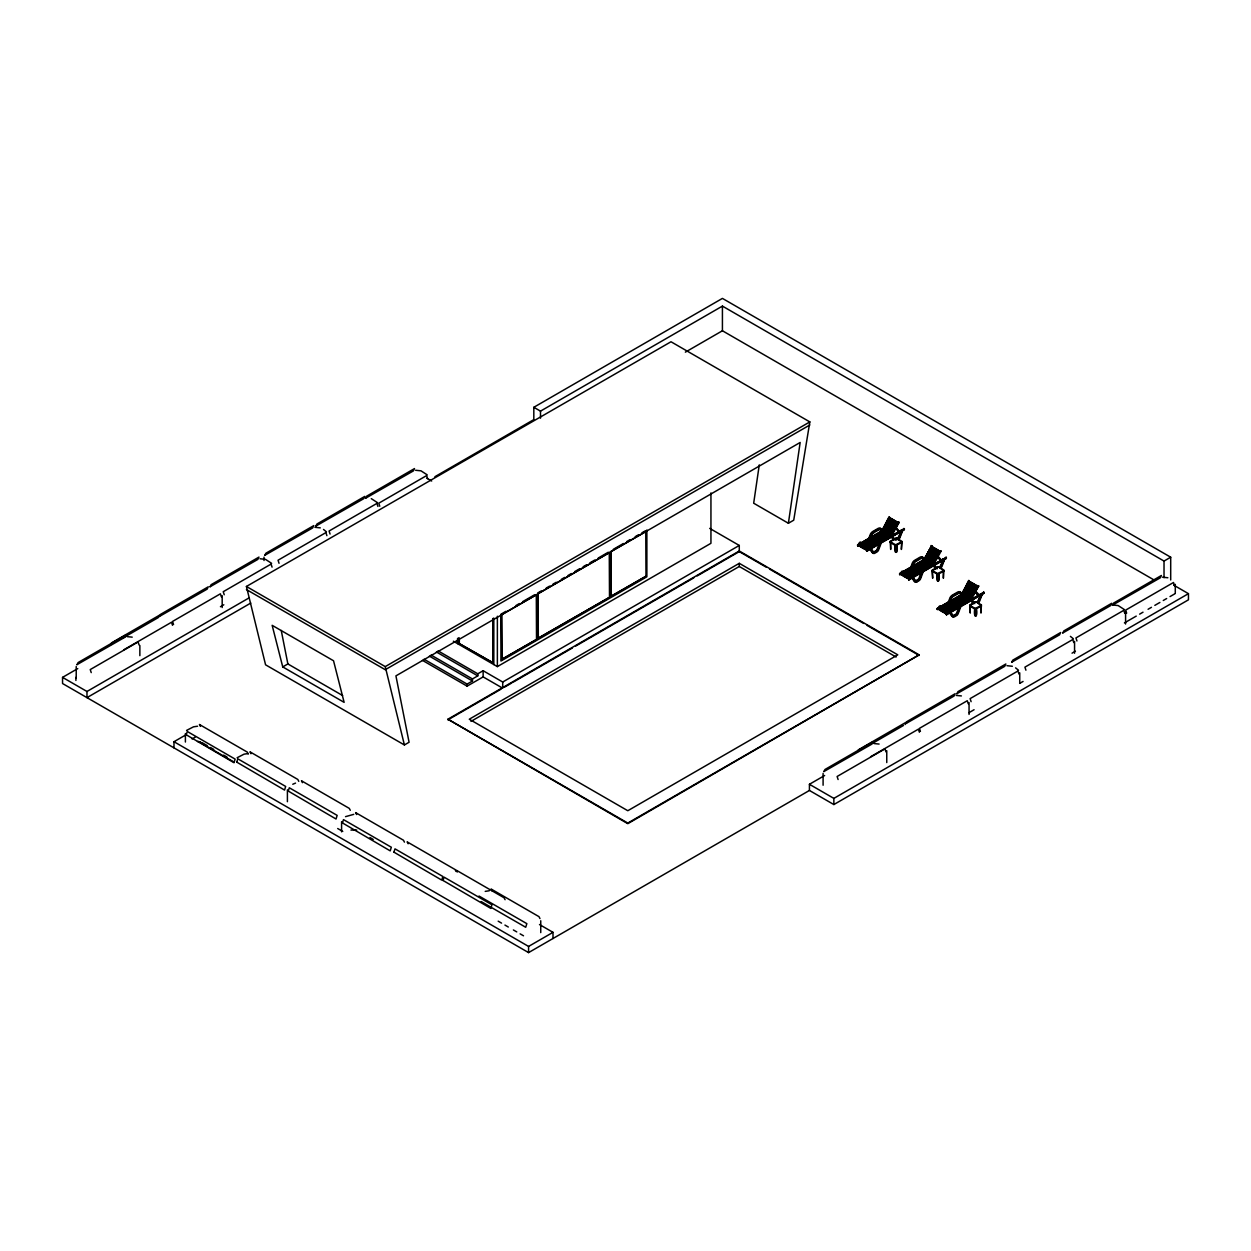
<?xml version="1.0" encoding="UTF-8"?>
<svg xmlns="http://www.w3.org/2000/svg" width="1251" height="1251" viewBox="0 0 1251 1251"><rect width="100%" height="100%" fill="white"/><g stroke="black" fill="none" stroke-linecap="round" stroke-linejoin="round"><path stroke-width="1.5" d="M759.279 464.872L753.681 503.215L788.396 523.262L793.728 520.181L809.835 421.915L671.005 341.758L246.416 586.469L265.572 664.813L404.401 744.955L409.077 742.25L395.926 675.868L800.155 442.479L788.396 523.262M857.31 752.117L858.436 749.787L906.271 722.155L905.145 724.501M868.069 540.119L870.54 533.849A4.754 2.752 -60 0 1 872.885 531.425L877.967 528.485A4.848 2.799 -60 0 1 880.813 528.641M870.086 536.632L870.743 534.865A3.472 2.002 -60 0 1 872.901 532.269L877.936 529.329A3.706 2.142 -60 0 1 880.11 529.439M870.086 537.664L871.431 534.365A4.754 2.752 -60 0 1 873.777 531.941L878.859 529.001A4.848 2.799 -60 0 1 881.705 529.142L885.004 534.146A1.908 1.11 -60 0 0 885.849 534.193L885.927 534.161M870.977 537.148L871.634 535.381A3.472 2.002 -60 0 1 873.792 532.785M881.877 541.292L878.593 550.002A3.049 1.767 -60 0 1 876.982 551.957L874.746 553.255A3.049 1.767 -60 0 1 873.135 553.161L869.633 548.704L870.352 547.922L873.87 552.379A1.908 1.11 -60 0 0 874.73 552.426L876.998 551.112A1.908 1.11 -60 0 0 877.858 550.08L881.173 541.292A4.848 2.799 -60 0 1 884.004 537.883L889.07 534.912A4.754 2.752 -60 0 1 891.431 534.63L895.184 540.01M889.43 527.797L888.085 531.331A1.908 1.11 -60 0 1 887.24 532.363L887.24 532.363M890.837 526.937L888.976 531.847A1.908 1.11 -60 0 1 888.132 532.879L884.989 534.505M891.431 525.326L892.323 524.826L890.728 524.341L891.619 524.857M889.711 531.769L891.666 526.562C886.85 519.963 884.895 522.449 891.087 527.312L891.197 526.358M898.327 539.619A3.049 1.767 -60 0 0 899.954 537.68L902.565 530.721L901.674 530.221L898.359 537.148A1.908 1.11 -60 0 1 897.467 538.274L897.467 538.274M899.047 537.164L901.674 530.221M902.565 530.721L899.203 537.758A1.908 1.11 -60 0 1 898.359 538.774L896.169 540.072M909.461 572.348L911.416 567.125M912.073 565.389L912.745 563.622M912.073 566.422L913.418 563.122A4.754 2.752 -60 0 1 915.779 560.698L920.845 557.758M912.964 565.905L913.637 564.138A3.472 2.002 -60 0 1 915.795 561.543L920.814 558.603A3.706 2.142 -60 0 1 922.988 558.712L926.256 563.669A3.049 1.767 -60 0 0 927.867 563.763L930.103 562.497A3.049 1.767 -60 0 0 931.714 560.526L933.668 555.319M932.824 555.694L931.025 560.511A1.908 1.11 -60 0 1 930.118 561.636L927.929 562.919A1.908 1.11 -60 0 1 926.991 562.903L923.676 557.946M940.33 568.376A3.049 1.767 -60 0 0 941.956 566.437L944.552 559.494L943.661 558.978L940.314 565.999A1.908 1.11 -60 0 1 939.47 567.031L939.47 567.031M943.661 558.978L941.049 565.921A3.049 1.767 -60 0 1 940.064 567.36M944.552 559.494L941.252 566.422A1.908 1.11 -60 0 1 940.361 567.547M947.664 603.748L950.135 597.478A4.754 2.752 -60 0 1 952.48 595.054L957.562 592.114A4.848 2.799 -60 0 1 960.408 592.255L961.065 593.318M949.681 600.261L950.353 598.494A3.472 2.002 -60 0 1 952.511 595.883M949.681 601.293L951.026 597.994A4.754 2.752 -60 0 1 953.371 595.57L958.454 592.614A4.848 2.799 -60 0 1 961.3 592.771L964.599 597.759A1.908 1.11 -60 0 0 965.444 597.822L965.522 597.79M969.228 593.772L970.432 590.566M977.938 603.248A3.049 1.767 -60 0 0 979.549 601.309L982.16 594.35L981.269 593.834L977.922 600.871A1.908 1.11 -60 0 1 977.078 601.887L976.984 601.95M981.269 593.834L978.657 600.793A3.049 1.767 -60 0 1 977.516 602.372M982.16 594.35L978.814 601.371M867.662 544.076L867.615 544.169A1.908 1.11 -60 0 1 866.771 545.201L866.693 545.264M930.087 560.088L930.134 559.995A1.908 1.11 -60 0 1 929.227 561.12L929.149 561.183M889.07 516.772L881.517 531.581L889.524 517.038M898.656 522.12L889.961 536.46L899.094 522.371L891.572 536.038M924.223 559.416L931.76 545.733L923.504 560.339A39.657 4.472 25.4 0 1 931.995 565.233L940.408 550.925M933.574 564.811L941.096 551.128L939.97 550.675L932.245 565.296A39.657 4.472 25.4 0 0 931.307 564.733M961.831 594.272L969.353 580.605L961.112 595.195A39.657 4.472 25.4 0 1 969.603 600.089L978.704 586L971.167 599.667M968.681 580.401L961.393 595.288A39.657 4.472 25.4 0 1 969.853 600.167L977.578 585.546L978.704 586M969.603 600.089L970.713 598.604A39.657 4.472 25.4 0 0 962.254 593.725L962.003 593.646A39.657 4.472 25.4 0 1 970.463 598.541M970.745 598.009L970.995 598.087A39.657 4.472 25.4 0 0 962.551 593.209L962.285 593.13A39.657 4.472 25.4 0 1 970.745 598.009L971.855 596.539A39.657 4.472 25.4 0 0 963.395 591.645L963.145 591.582A39.657 4.472 25.4 0 1 971.605 596.461M971.886 595.945L972.136 596.008A39.657 4.472 25.4 0 0 963.692 591.129L963.426 591.051A39.657 4.472 25.4 0 1 971.886 595.945L972.997 594.46A39.657 4.472 25.4 0 0 964.552 589.581L964.286 589.502A39.657 4.472 25.4 0 1 972.746 594.381M973.028 593.865L973.294 593.944A39.657 4.472 25.4 0 0 964.834 589.049L964.584 588.986A39.657 4.472 25.4 0 1 973.028 593.865L974.138 592.38A39.657 4.472 25.4 0 0 965.694 587.501L965.428 587.423A39.657 4.472 25.4 0 1 973.888 592.302M975.029 590.222A39.657 4.472 25.4 0 0 966.585 585.343L966.835 585.421A39.657 4.472 25.4 0 1 975.295 590.3L974.435 591.864A39.657 4.472 25.4 0 0 965.975 586.985L965.725 586.907M975.327 589.706L975.577 589.784A39.657 4.472 25.4 0 0 967.117 584.905L966.867 584.827A39.657 4.472 25.4 0 1 975.327 589.706L976.437 588.22A39.657 4.472 25.4 0 0 967.977 583.341L967.727 583.263A39.657 4.472 25.4 0 1 976.171 588.142M976.468 587.626L976.718 587.704A39.657 4.472 25.4 0 0 968.258 582.825L968.008 582.747A39.657 4.472 25.4 0 1 976.468 587.626L977.578 586.14A39.657 4.472 25.4 0 0 969.118 581.262L968.868 581.183A39.657 4.472 25.4 0 1 977.328 586.078M110.479 644.922L111.558 642.873L159.393 615.242L158.314 617.306M895.669 526.952L894.653 527.39L895.669 526.952L899.485 531.691L895.982 528.813M898.64 531.675L899.641 531.237L899.078 531.925L895.106 527.641M929.102 551.785C928.492 549.189 930.588 555.491 933.074 556.07L933.637 555.381L930.994 552.52M937.108 556.398C934.122 551.144 946.194 567.485 937.984 557.571M967.273 585.953L966.257 586.391L967.273 585.953L971.245 590.237L970.229 590.675M974.826 590.316L974.263 591.004L978.673 595.554L979.236 594.866L974.826 590.316L974.701 591.27M975.577 592.442L978.235 595.304L979.236 594.866M862.565 547.031A3.049 1.767 -60 0 1 862.002 546.75L859.406 542.809L860.109 542.027L863.643 546.468M861.001 542.527L859.406 542.809M903.003 571.3L901.392 571.566L903.175 571.566M930.165 563.998L925.13 566.891A3.706 2.142 -60 0 0 922.957 569.533L919.688 578.259A3.049 1.767 -60 0 1 918.078 580.198L915.857 581.496A3.049 1.767 -60 0 1 914.231 581.418L911.635 577.462L912.339 576.695L915.873 581.136M916.748 581.996A3.049 1.767 -60 0 1 915.122 581.934L912.526 577.978L913.23 577.196M940.596 606.156L939.001 606.422L940.783 606.422M973.215 603.936L969.932 599.01A3.472 2.002 -60 0 0 967.758 598.901L962.738 601.762A3.706 2.142 -60 0 0 960.565 604.389L957.296 613.115A3.049 1.767 -60 0 1 955.686 615.07L953.465 616.368A3.049 1.767 -60 0 1 951.839 616.274L949.228 612.333L949.947 611.551L953.481 616.008A1.908 1.11 -60 0 0 954.325 616.055L956.608 614.741A1.908 1.11 -60 0 0 957.453 613.709L960.768 604.905A4.848 2.799 -60 0 1 963.598 601.512L968.665 598.541A4.754 2.752 -60 0 1 971.026 598.259L974.795 603.639M968.649 599.37L963.63 602.278A3.706 2.142 -60 0 0 961.456 604.905L958.188 613.631A3.049 1.767 -60 0 1 956.577 615.586L954.357 616.884A3.049 1.767 -60 0 1 952.73 616.79L950.119 612.849L950.838 612.067M907.804 573.505L907.882 573.458A1.908 1.11 -60 0 0 908.726 572.426L912.526 562.622A4.754 2.752 -60 0 1 914.888 560.182L919.954 557.242A4.848 2.799 -60 0 1 922.816 557.399L925.193 561.042M967.648 596.555L967.727 596.508A1.908 1.11 -60 0 0 968.118 596.148M977.875 602.466L977.969 602.419A1.908 1.11 -60 0 0 978.814 601.387M186.571 730.412L193.514 726.831L197.564 726.221M237.111 757.746L244.054 754.165L248.089 753.555M123.63 637.588L158.267 617.587M1173.798 585.202L1188.45 593.662L1188.45 599.823L833.854 804.549L809.428 790.46L528.579 952.605L62.55 683.531L62.55 677.37L77.75 668.597M434.895 476.725L533.817 419.617L533.817 407.294L722.421 298.395L1170.701 557.211L1170.701 579.979M123.677 649.863L171.528 622.247L172.513 625.297M533.817 407.294L540.495 411.141L722.421 306.104L1164.024 561.073L1170.701 557.211M220.426 606.719L223.804 604.765M62.55 677.37L86.976 691.475L249.074 597.884M250.763 603.076L86.976 697.636L86.976 691.475M685.36 352.156L722.421 330.764L1153.875 579.87M282.742 666.908L344.119 702.343L333.532 660.763L272.155 625.328L282.742 666.908L287.871 663.937L342.618 695.54M173.983 747.879L173.983 741.718L185.383 735.135M192.075 738.966L195.25 737.136M246.416 586.469L385.245 666.611L809.835 421.915M809.835 424.996L385.245 669.707L246.416 589.549M505.967 611.301L500.932 614.21L500.932 661.028L646.876 576.774L646.876 529.955M516.022 605.5L519.384 603.561M522.73 601.622L534.474 594.851M537.836 592.911L541.183 590.972M546.218 588.064L549.58 586.125M552.926 584.186L556.288 582.247M561.324 579.354L564.67 577.415M568.032 575.476L571.379 573.537M574.741 571.598L579.776 568.689M583.122 566.75L586.484 564.827M589.831 562.887L594.866 559.979M598.228 558.04L608.283 552.223M613.318 549.33L623.389 543.513M626.735 541.574L630.097 539.634M635.133 536.726L638.479 534.803M641.841 532.863L645.188 530.924M536.304 594.553L536.523 639.449L501.823 659.496L501.588 614.601L536.523 594.694M609.268 552.426L609.503 597.321L538.086 638.291L538.086 593.537L609.503 552.567M645.766 531.362L645.985 576.258L611.27 596.305L611.051 551.41L645.985 531.487M457.553 642.342L457.553 638.479M459.101 637.697L459.101 643.499L493.144 662.889L493.144 618.463M459.101 643.499L493.144 662.889M501.588 659.371L536.523 639.449M538.086 638.291L609.503 597.321M611.051 596.164L645.985 576.258M438.053 650.864L477.788 673.804L483.136 670.724L502.714 682.03L739.278 545.452L739.278 551.613L697.135 575.945M431.063 655.055L472.456 678.949L477.788 675.868L477.788 673.804M424.073 659.23L467.108 684.094L472.456 680.997L472.456 678.949M453.362 641.216L497.366 666.611L710.943 543.309L710.943 492.925M422.416 660.34L467.108 686.142L483.136 676.9L502.714 688.191L502.714 682.03M447.921 719.216L739.278 551.003L919.157 654.852L627.799 823.674L447.921 719.216L627.799 823.064L919.157 654.852M447.889 719.857L501.041 689.16M504.231 687.315L511.862 682.905M513.379 682.03L572.395 647.971M575.757 646.016L693.773 577.884M739.278 563.325L469.281 719.216L627.799 810.726L897.796 654.852L739.278 563.325L739.278 566.484L470.97 721.389M873.792 532.738L878.827 529.845A3.706 2.142 -60 0 1 881.001 529.955L884.269 534.912M895.45 524.466L857.623 545.78L857.623 544.857L888.491 527.031M857.623 544.857L893.824 524.466M857.623 545.78L890.118 527.015M888.101 533.739L885.88 535.021A3.049 1.767 -60 0 1 885.098 535.225M866.521 550.002L904.348 528.673L904.348 529.595L866.959 551.175L866.521 550.002L904.348 528.673M866.521 550.925L904.348 529.595M901.815 541.996L901.377 549.455L901.815 541.23L896.482 538.149L890.243 541.23L890.696 549.455L890.696 541.746M890.243 541.996L895.591 538.149M890.243 541.746L895.591 544.826L901.815 541.746M895.137 545.858L901.815 542.512M895.137 545.342C893.511 554.725 898.562 554.725 896.92 545.342M903.316 572.927L899.625 574.537L899.625 573.615L936.999 552.035L937.437 553.223L936.999 552.035M899.625 573.615L930.932 556.054M934.184 554.177L937.437 552.301M899.625 574.537L928.867 557.649M913.058 567.297L924.442 560.729M927.695 558.853L932.558 556.038M908.523 578.76L946.335 557.43L946.335 558.353L908.961 579.932L908.523 578.76L946.335 557.43M908.523 579.682L946.335 558.353M943.363 570.503L943.363 578.212L943.817 569.987L938.469 566.906L932.245 569.987L932.683 578.212L932.245 570.753M933.574 569.987L937.578 566.906M916.748 582.012L918.969 580.73A3.049 1.767 -60 0 0 920.595 578.775L923.863 570.049A3.706 2.142 -60 0 1 926.021 567.438L931.057 564.514A3.472 2.002 -60 0 1 933.23 564.623L935.623 568.267M932.245 570.503L937.578 573.583L943.817 570.503M937.14 574.616L943.817 571.269M937.14 574.1C935.498 583.482 940.549 583.482 938.922 574.1M952.511 595.851L957.531 592.958M975.045 588.079L974.592 586.907L975.045 588.079L937.218 609.409L937.218 608.486L968.102 590.66M937.218 608.486L968.54 590.91M971.792 589.033L975.045 587.157M937.218 609.409L948.68 602.419A42.253 24.395 60 0 0 957.124 607.314L957.124 607.658A42.253 24.395 60 0 1 948.68 602.779M951.839 600.965L969.728 590.644M945.396 608.377L943.191 609.644A1.908 1.11 -60 0 1 942.644 609.722M965.475 598.65L967.695 597.352A3.049 1.767 -60 0 0 968.884 596.148M962.707 600.949L967.789 598.025M946.116 613.615L983.943 592.302L983.943 593.224L946.569 614.804L946.116 613.615L983.943 592.302M946.116 614.538L983.943 593.224M980.972 605.375L980.972 613.068L981.409 604.859L976.077 601.778L969.838 604.859L970.291 613.068L969.838 605.625M971.183 604.859L975.186 601.778M969.838 605.375L975.186 608.455L981.409 605.375M974.732 609.487L981.409 606.141M974.732 608.971C973.106 618.354 978.157 618.354 976.515 608.971M872.166 743.547L903.503 725.455M173.983 741.718L528.579 946.428L553.005 932.339L553.005 938.5M809.428 790.46L809.428 784.283L824.628 775.511M870.555 756.792L918.406 729.161L919.391 732.226M968.993 712.663L974.076 709.724M1019.674 683.39L1023.068 681.451M1072.044 653.163L1075.422 651.208M1124.414 622.92L1136.252 616.102M1139.63 614.147L1143.007 612.192M1148.074 609.268L1151.452 607.314M1154.829 605.375L1159.896 602.45M1163.274 600.496L1166.651 598.541M1170.029 596.586L1175.096 593.662M809.428 784.283L833.854 798.388L1188.45 593.662M937.265 568.314L937.187 568.345A1.908 1.11 -60 0 1 936.342 568.298L932.527 562.887A4.754 2.752 -60 0 0 930.181 563.169L925.099 566.093A4.848 2.799 -60 0 0 922.253 569.533L918.953 578.337A1.908 1.11 -60 0 1 918.109 579.354L915.826 580.683A1.908 1.11 -60 0 1 914.981 580.636L912.339 576.695M292.75 784.252L295.533 783.11M345.526 816.653L353.752 814.354M485.216 891.369L489.266 890.759M350.952 830.07L356.738 830.023M197.47 741.515L200.551 741.89M415.613 470.267L420.993 470.829L427.185 474.848M1162.492 577.196L1167.871 577.759M1112.796 604.999L1118.175 605.562L1124.368 609.581M314.892 527.296L320.272 527.859M260.067 558.775L265.447 559.338L271.639 563.357M1006.961 665.688L1012.34 666.267M956.264 695.415L961.393 695.931M127.086 636.634L132.215 637.15M873.964 743.547L879.093 744.064M924.395 558.79L924.661 558.869A39.657 4.472 25.4 0 1 933.105 563.748L932.855 563.669M371.297 498.649L377.474 502.652M897.968 521.917L899.094 522.371M931.072 545.53L932.198 545.999L923.801 560.417A39.657 4.472 25.4 0 1 930.337 564.138M939.97 550.675L941.096 551.128M900.955 530.252L901.846 530.768M942.957 559.009L943.848 559.525M941.19 559.729L937.218 555.444M900.485 541.23L896.482 538.149M943.817 570.753L938.469 566.906M980.565 593.881L981.441 594.397M890.243 542.512L895.591 545.592M932.245 571.269L937.578 574.35M980.08 604.859L976.077 601.778M969.838 606.141L975.186 609.221M911.635 577.462L912.526 577.978M949.228 612.333L950.119 612.849M709.708 528.375L739.278 545.452M739.278 551.613L766.175 567.141M769.537 569.08L863.675 623.436M867.037 625.375L919.157 655.461M739.278 566.484L896.107 657.025M611.051 551.41L611.27 596.305M426.826 478.242L431.673 481.025M538.086 593.537L538.305 638.432M501.588 614.601L501.823 659.496M436.396 651.974L477.788 675.868M429.406 656.149L472.456 680.997M539.494 924.536L553.005 932.339M478.992 896.029L526.843 923.645L525.717 927.272L481.182 901.564M369.936 837.529L373.236 839.437M202.209 742.734L207.15 745.58M210.449 747.488L213.749 749.396M223.648 755.119L226.947 757.011M198.409 741.483L233.89 761.968M337.692 828.522L342.758 831.446M498.179 921.174L501.557 923.129M504.935 925.068L508.313 927.022M513.379 929.946L516.757 931.901M520.135 933.856L523.512 935.795M890.54 534.13L893.495 538.29M1070.403 636.368L1073.342 638.776M1015.593 667.862L1018.517 670.27M323.524 529.454L326.448 531.863M943.191 610.05L943.238 610.097A1.908 1.11 -60 0 0 943.895 610.207M966.71 586.656L970.682 590.941M971.308 599.229L970.135 597.759A4.754 2.752 -60 0 0 967.789 598.041M971.48 599.495L973.903 603.123M973.231 603.138L970.807 599.51A3.472 2.002 -60 0 0 968.649 599.417M963.864 598.541L960.58 593.615A3.706 2.142 -60 0 0 958.422 593.49L953.403 596.367A3.472 2.002 -60 0 0 951.213 598.994L947.945 607.72A3.049 1.767 -60 0 1 947.648 608.299M960.361 594.1L959.689 593.099A3.706 2.142 -60 0 0 957.531 592.99M937.187 568.767L933.418 563.403A4.754 2.752 -60 0 0 931.072 563.685L925.99 566.609A4.848 2.799 -60 0 0 923.144 570.049L919.892 578.744A1.908 1.11 -60 0 1 919 579.87L916.795 581.152A1.908 1.11 -60 0 1 915.873 581.152M935.607 569.064L932.323 564.138A3.472 2.002 -60 0 0 930.165 564.029M924.505 561.855L922.081 558.227A3.706 2.142 -60 0 0 919.923 558.118L914.903 560.995A3.472 2.002 -60 0 0 912.73 563.622M949.947 611.551L952.59 615.492A1.908 1.11 -60 0 0 953.434 615.539L955.717 614.225A1.908 1.11 -60 0 0 956.562 613.193L959.877 604.405A4.848 2.799 -60 0 1 962.707 600.996M891.212 535.897L893.621 539.509M893.605 540.307L890.321 535.381A3.472 2.002 -60 0 0 888.163 535.272L883.143 538.133A3.706 2.142 -60 0 0 880.97 540.776L877.702 549.502A3.049 1.767 -60 0 1 876.091 551.441L873.855 552.739A3.049 1.767 -60 0 1 872.244 552.661L869.633 548.704M880.782 528.673L881.47 529.689M880.094 529.47L880.767 530.471M870.352 547.922L872.979 551.863A1.908 1.11 -60 0 0 873.839 551.91L876.122 550.612A1.908 1.11 -60 0 0 876.967 549.58L880.282 540.776A4.848 2.799 -60 0 1 883.112 537.367L888.179 534.396A4.754 2.752 -60 0 1 890.54 534.114M861.157 544.623L862.909 547.25A3.049 1.767 -60 0 0 863.894 547.547M539.963 918.562L538.962 916.639L491.127 889.023L492.112 890.931M505.076 899.704L504.09 897.78L456.24 870.164L457.225 872.072M455.974 871.4L454.989 869.476L407.138 841.86L408.123 843.768M404.448 842.142L403.463 840.234L355.628 812.618L356.613 814.526M350.28 810.304L349.279 808.381L301.444 780.765L302.429 782.673M298.786 781.359L297.801 779.436L249.965 751.82L250.951 753.727M248.261 754.009L247.276 752.101L199.425 724.485L200.426 726.393M1174.501 585.546L1173.501 582.497L1125.665 610.113L1126.651 613.178M1124.79 613.365L1123.805 610.316L1075.954 637.932L1076.939 640.981M1073.765 642.576L1072.779 639.527L1024.929 667.143L1025.914 670.192M1018.955 674.054L1017.954 671.005L970.119 698.621L971.104 701.686M968.258 703.781L967.273 700.732L919.438 728.348L920.423 731.397M885.958 751.914L884.973 748.864L837.122 776.48L838.107 779.545M427.607 478.633L426.622 475.583L378.787 503.199L379.772 506.248M377.911 506.452L376.926 503.402L329.076 531.018L330.061 534.068M326.886 535.663L325.901 532.598L278.05 560.229L279.036 563.278M272.061 567.141L271.076 564.092L223.241 591.707L224.226 594.757M221.38 596.868L220.395 593.818L172.544 621.434L173.545 624.484M139.08 645L138.095 641.951L90.244 669.566L91.229 672.616M404.401 744.955L385.245 666.611M281.24 630.441L287.871 663.937M1175.283 584.358L1175.283 592.818M1164.024 561.073L1164.024 577.712M1125.587 612.161L1125.587 624.03M1074.562 641.372L1074.562 653.241M1019.737 672.866L1019.737 683.03M983.489 592.036L983.489 592.958M976.077 608.455L976.077 615.899M975.186 608.455L975.186 615.899M969.056 702.577L969.056 714.446M965.584 602.779L965.584 602.419A42.253 24.395 60 0 1 963.473 601.465M954.904 608.596L954.904 608.94A42.253 24.395 60 0 1 946.46 604.061L946.46 603.717A42.253 24.395 60 0 0 954.904 608.596M946.569 613.881L946.569 614.804M945.897 557.18L945.897 558.102M938.469 573.583L938.469 581.043M938 608.596L938 608.94A42.253 24.395 60 0 0 946.46 613.819L946.46 613.475A42.253 24.395 60 0 1 938 608.596M937.671 608.737L937.671 609.659M937.578 573.583L937.578 581.043M926.209 568.939L926.209 568.595A42.253 24.395 60 0 1 917.749 563.701L917.749 564.06A42.253 24.395 60 0 0 924.098 567.985M917.749 573.818L917.749 573.474A42.253 24.395 60 0 1 909.289 568.595L909.289 568.939A42.253 24.395 60 0 0 916.702 573.365M917.311 574.068L917.311 573.724A42.253 24.395 60 0 1 908.852 568.845L908.852 569.189A42.253 24.395 60 0 0 916.248 573.615M915.529 575.1L915.529 574.756A42.253 24.395 60 0 1 907.069 569.877L907.069 570.221A42.253 24.395 60 0 0 914.481 574.647M908.961 579.932L908.852 578.603A42.253 24.395 60 0 1 900.392 573.724L900.392 574.068A42.253 24.395 60 0 0 908.852 578.947M903.894 528.422L903.894 529.345M900.063 573.865L900.063 574.803M896.482 544.826L896.482 552.27M895.591 544.826L895.591 552.27M886.756 750.725L886.756 762.578M884.207 540.182L884.207 539.822A42.253 24.395 60 0 1 875.747 534.943L875.747 535.303A42.253 24.395 60 0 0 882.096 539.212M882.878 540.948L882.878 540.604A42.253 24.395 60 0 1 874.418 535.725L874.418 536.069A42.253 24.395 60 0 0 881.814 540.495M882.424 541.198L882.424 540.854A42.253 24.395 60 0 1 873.98 535.975L873.98 536.319A42.253 24.395 60 0 0 881.376 540.745M866.959 551.175L866.849 549.846A42.253 24.395 60 0 1 858.405 544.967L858.405 545.311A42.253 24.395 60 0 0 866.849 550.19M858.061 545.108L858.061 546.046M833.854 798.388L833.854 804.549M823.095 773.384L823.095 785.237M722.421 306.104L722.421 330.764M540.745 920.752L540.745 932.62M540.495 411.141L540.495 418.194M528.579 946.428L528.579 952.605M497.366 616.243L497.366 666.611M493.817 618.088L493.817 664.562M492.925 618.588L492.925 663.03M483.136 670.724L483.136 676.9M467.108 684.094L467.108 686.142M459.32 639.511L459.32 643.374M458.21 638.198L458.21 644.015M341.586 821.688L341.586 831.852M287.402 789.834L287.402 801.703M264.024 557.117L264.024 560.511M222.178 595.664L222.178 607.533M185.398 733.555L185.398 742.031M139.862 645.5L139.862 655.665M76.217 666.455L76.217 678.323M75.904 677.37L75.904 680.45M925.599 568.22A42.253 24.395 60 0 0 926.647 568.673L926.647 568.329A42.253 24.395 60 0 1 925.599 567.876M923.488 567.172A42.253 24.395 60 0 1 918.187 563.794L918.187 563.45A42.253 24.395 60 0 0 924.536 567.375M923.082 570.737A42.253 24.395 60 0 1 914.637 565.859L914.637 565.499A42.253 24.395 60 0 0 923.082 570.393M922.644 570.988A42.253 24.395 60 0 1 914.184 566.109L914.184 565.765A42.253 24.395 60 0 0 922.644 570.644M918.031 572.583A42.253 24.395 60 0 0 919.078 573.052L919.078 572.692A42.253 24.395 60 0 1 910.634 567.813L910.634 568.157A42.253 24.395 60 0 0 916.983 572.082M930.134 561.12A3.049 1.767 -60 0 1 929.212 561.965M920.845 557.79A4.848 2.799 -60 0 1 923.691 557.915M906.35 576.164A3.049 1.767 -60 0 1 904.989 576.101M885.38 538.43A42.253 24.395 60 0 0 886.427 538.884L886.427 538.54A42.253 24.395 60 0 1 885.38 538.086M884.332 537.93A42.253 24.395 60 0 1 877.983 534.005L877.983 533.661A42.253 24.395 60 0 0 884.332 537.586M886.709 537.664A42.253 24.395 60 0 0 887.772 538.118L887.772 537.774A42.253 24.395 60 0 1 879.312 532.895L879.312 533.239A42.253 24.395 60 0 0 885.661 537.164M883.597 539.462A42.253 24.395 60 0 0 884.645 539.916L884.645 539.572A42.253 24.395 60 0 1 883.597 539.118M882.549 538.962A42.253 24.395 60 0 1 876.2 535.037L876.2 534.693A42.253 24.395 60 0 0 882.549 538.618M884.942 538.696A42.253 24.395 60 0 0 885.989 539.15L885.989 538.806A42.253 24.395 60 0 1 877.53 533.927L877.53 534.271A42.253 24.395 60 0 0 883.878 538.196M889.727 531.769A3.049 1.767 -60 0 1 888.101 533.724M888.132 532.363A3.049 1.767 -60 0 1 887.538 532.973M868.366 544.107A3.049 1.767 -60 0 1 866.74 546.046M881.861 541.276A3.706 2.142 -60 0 1 884.035 538.681L889.054 535.756A3.472 2.002 -60 0 1 891.244 535.866M899.062 537.164A3.049 1.767 -60 0 1 898.077 538.602M966.757 601.027A42.253 24.395 60 0 0 967.805 601.496L967.805 601.137A42.253 24.395 60 0 1 966.757 600.683M964.646 599.98A42.253 24.395 60 0 1 959.361 596.602L959.361 596.258A42.253 24.395 60 0 0 964.646 599.636M968.102 600.261A42.253 24.395 60 0 0 969.15 600.715L969.15 600.371A42.253 24.395 60 0 1 960.69 595.492L960.69 595.836A42.253 24.395 60 0 0 967.039 599.761M964.974 602.059A42.253 24.395 60 0 0 966.038 602.513L966.038 602.169A42.253 24.395 60 0 1 964.974 601.715M962.863 601.012A42.253 24.395 60 0 1 957.578 597.634L957.578 597.29A42.253 24.395 60 0 0 963.927 601.215M966.319 601.293A42.253 24.395 60 0 0 967.367 601.747L967.367 601.403A42.253 24.395 60 0 1 958.907 596.524L958.907 596.868A42.253 24.395 60 0 0 965.256 600.793M963.207 603.091A42.253 24.395 60 0 0 964.255 603.545L964.255 603.201A42.253 24.395 60 0 1 955.795 598.322L955.795 598.666A42.253 24.395 60 0 0 962.144 602.591M962.426 601.278A42.253 24.395 60 0 1 957.124 597.9L957.124 597.54A42.253 24.395 60 0 0 962.426 600.918M962.754 603.342A42.253 24.395 60 0 0 963.802 603.795L963.802 603.451A42.253 24.395 60 0 1 955.357 598.572L955.357 598.916A42.253 24.395 60 0 0 961.706 602.841M959.642 605.14A42.253 24.395 60 0 1 952.23 600.715L952.23 600.371A42.253 24.395 60 0 0 959.642 604.796M960.252 605.859A42.253 24.395 60 0 1 951.792 600.98L951.792 600.621A42.253 24.395 60 0 0 960.252 605.515M943.958 611.035A3.049 1.767 -60 0 1 942.503 610.879M186.227 734.775L234.015 762.735L235.141 759.107L187.306 731.491L186.227 734.775M236.752 762.125L284.556 790.069L285.666 786.441L237.831 758.825L236.752 762.125M288.246 791.07L336.034 819.014L337.16 815.386L289.309 787.77L288.246 791.07M342.414 822.908L390.218 850.868L391.328 847.24L343.493 819.624L342.414 822.908M393.94 852.166L441.728 880.11L442.854 876.482L395.003 848.866L393.94 852.166M443.042 880.469L490.83 908.414L491.956 904.786L444.105 877.17L443.042 880.469M77.046 664.625L124.834 637.275L125.96 634.945L78.109 662.561L77.046 664.625M159.346 616.493L207.134 589.143L208.26 586.813L160.425 614.429L159.346 616.493M210.043 586.766L257.831 559.416L258.957 557.086L211.106 584.702L210.043 586.766M264.852 555.272L312.641 527.938L313.766 525.608L265.916 553.223L264.852 555.272M315.877 526.077L363.666 498.727L364.792 496.397L316.941 524.013L315.956 525.92M365.573 498.258L413.377 470.908L414.488 468.578L366.652 496.194L365.573 498.258M823.924 771.539L871.712 744.204L872.838 741.859L825.003 769.474L823.924 771.539M906.224 723.406L954.028 696.056L955.138 693.726L907.303 721.342L906.224 723.406M956.921 693.68L1004.709 666.345L1005.835 664L957.985 691.615L956.921 693.68M1011.731 662.201L1059.519 634.851L1060.645 632.521L1012.81 660.137L1011.731 662.201M1062.756 632.99L1110.544 605.64L1111.67 603.31L1063.835 630.926L1062.834 632.85M1112.467 605.171L1160.256 577.837L1161.381 575.491L1113.531 603.123L1112.467 605.171M933.434 553.067L934.325 553.583L933.434 553.067M889.524 517.633L889.273 517.57A39.657 4.472 25.4 0 1 897.718 522.449L897.983 522.527A39.657 4.472 25.4 0 0 889.524 517.633M888.663 519.196L888.413 519.118A39.657 4.472 25.4 0 1 896.858 523.997L897.123 524.075A39.657 4.472 25.4 0 0 888.663 519.196M888.382 519.712L888.132 519.65A39.657 4.472 25.4 0 1 896.576 524.529L896.842 524.591A39.657 4.472 25.4 0 0 888.382 519.712M887.522 521.276L887.272 521.198A39.657 4.472 25.4 0 1 895.716 526.077L895.982 526.155A39.657 4.472 25.4 0 0 887.522 521.276M887.24 521.792L886.975 521.714A39.657 4.472 25.4 0 1 895.435 526.593L895.685 526.671A39.657 4.472 25.4 0 0 887.24 521.792M886.38 523.356L886.13 523.278A39.657 4.472 25.4 0 1 894.574 528.157L894.825 528.235A39.657 4.472 25.4 0 0 886.38 523.356M886.099 523.872L885.833 523.794A39.657 4.472 25.4 0 1 894.293 528.673L894.543 528.751A39.657 4.472 25.4 0 0 886.099 523.872M885.239 525.436L884.973 525.357A39.657 4.472 25.4 0 1 893.433 530.236L893.683 530.315A39.657 4.472 25.4 0 0 885.239 525.436M884.942 525.952L884.692 525.873A39.657 4.472 25.4 0 1 893.151 530.752L893.402 530.831A39.657 4.472 25.4 0 0 884.942 525.952M884.097 527.515L883.832 527.437A39.657 4.472 25.4 0 1 892.291 532.316L892.542 532.394A39.657 4.472 25.4 0 0 884.097 527.515M883.8 528.031L883.55 527.953A39.657 4.472 25.4 0 1 892.01 532.832L892.26 532.91A39.657 4.472 25.4 0 0 883.8 528.031M882.94 529.58L882.69 529.517A39.657 4.472 25.4 0 1 891.15 534.396L891.4 534.458A39.657 4.472 25.4 0 0 882.94 529.58M882.659 530.111L882.408 530.033A39.657 4.472 25.4 0 1 890.853 534.912L891.119 534.99A39.657 4.472 25.4 0 0 882.659 530.111M881.799 531.659L881.548 531.581A39.657 4.472 25.4 0 1 890.008 536.476L890.259 536.538A39.657 4.472 25.4 0 0 881.799 531.659M931.526 546.406L931.26 546.327A39.657 4.472 25.4 0 1 939.72 551.206L939.97 551.284A39.657 4.472 25.4 0 0 931.526 546.406M930.666 547.954L930.4 547.875A39.657 4.472 25.4 0 1 938.86 552.77L939.11 552.833A39.657 4.472 25.4 0 0 930.666 547.954M930.369 548.47L930.118 548.407A39.657 4.472 25.4 0 1 938.578 553.286L938.829 553.364A39.657 4.472 25.4 0 0 930.369 548.47M929.524 550.033L929.258 549.955A39.657 4.472 25.4 0 1 937.718 554.834L937.969 554.912A39.657 4.472 25.4 0 0 929.524 550.033M929.227 550.549L928.977 550.471A39.657 4.472 25.4 0 1 937.437 555.366L937.687 555.428A39.657 4.472 25.4 0 0 929.227 550.549M928.367 552.113L928.117 552.035A39.657 4.472 25.4 0 1 936.577 556.914L936.827 556.992A39.657 4.472 25.4 0 0 928.367 552.113M928.086 552.629L927.835 552.551A39.657 4.472 25.4 0 1 936.28 557.43L936.546 557.508A39.657 4.472 25.4 0 0 928.086 552.629M927.226 554.193L926.975 554.115A39.657 4.472 25.4 0 1 935.435 558.994L935.685 559.072A39.657 4.472 25.4 0 0 927.226 554.193M926.944 554.709L926.694 554.631A39.657 4.472 25.4 0 1 935.138 559.51L935.404 559.588A39.657 4.472 25.4 0 0 926.944 554.709M926.084 556.273L925.834 556.195A39.657 4.472 25.4 0 1 934.278 561.073L934.544 561.152A39.657 4.472 25.4 0 0 926.084 556.273M925.803 556.789L925.552 556.711A39.657 4.472 25.4 0 1 933.997 561.59L934.247 561.668A39.657 4.472 25.4 0 0 925.803 556.789M924.942 558.337L924.692 558.274A39.657 4.472 25.4 0 1 933.137 563.153L933.402 563.231A39.657 4.472 25.4 0 0 924.942 558.337M962.472 604.577L962.472 604.217A42.253 24.395 60 0 1 954.013 599.338L954.013 599.698A42.253 24.395 60 0 0 962.472 604.577M962.019 604.827L962.019 604.483A42.253 24.395 60 0 1 953.575 599.604L953.575 599.948A42.253 24.395 60 0 0 962.019 604.827M958.907 606.626L958.907 606.282A42.253 24.395 60 0 1 950.463 601.403L950.463 601.747A42.253 24.395 60 0 0 958.907 606.626M958.469 606.891L958.469 606.532A42.253 24.395 60 0 1 950.009 601.653L950.009 601.997A42.253 24.395 60 0 0 958.469 606.876M956.687 607.908L956.687 607.564A42.253 24.395 60 0 1 948.227 602.685L948.227 603.029A42.253 24.395 60 0 0 956.687 607.908M955.357 608.69L955.357 608.33A42.253 24.395 60 0 1 946.898 603.451L946.898 603.795A42.253 24.395 60 0 0 955.357 608.674M953.575 609.706L953.575 609.362A42.253 24.395 60 0 1 945.115 604.483L945.115 604.827A42.253 24.395 60 0 0 953.575 609.706M953.121 609.972L953.121 609.612A42.253 24.395 60 0 1 944.677 604.733L944.677 605.093A42.253 24.395 60 0 0 953.121 609.972M951.792 610.738L951.792 610.394A42.253 24.395 60 0 1 943.332 605.515L943.332 605.859A42.253 24.395 60 0 0 951.792 610.738M951.354 610.988L951.354 610.644A42.253 24.395 60 0 1 942.894 605.765L942.894 606.11A42.253 24.395 60 0 0 951.354 610.988M950.009 611.77L950.009 611.411A42.253 24.395 60 0 1 941.565 606.532L941.565 606.891A42.253 24.395 60 0 0 950.009 611.77M949.572 612.02L949.572 611.676A42.253 24.395 60 0 1 941.112 606.798L941.112 607.142A42.253 24.395 60 0 0 949.572 612.02M948.227 612.787L948.227 612.443A42.253 24.395 60 0 1 939.782 607.564L939.782 607.908A42.253 24.395 60 0 0 948.227 612.787M947.789 613.053L947.789 612.709A42.253 24.395 60 0 1 939.329 607.814L939.329 608.174A42.253 24.395 60 0 0 947.789 613.053M931.542 565.859L931.542 565.499A42.253 24.395 60 0 1 923.082 560.62L923.082 560.964A42.253 24.395 60 0 0 931.542 565.859M930.212 566.625L930.212 566.281A42.253 24.395 60 0 1 921.752 561.402L921.752 561.746A42.253 24.395 60 0 0 930.212 566.625M929.759 566.875L929.759 566.531A42.253 24.395 60 0 1 921.315 561.652L921.315 561.996A42.253 24.395 60 0 0 929.759 566.875M928.43 567.657L928.43 567.297A42.253 24.395 60 0 1 919.97 562.418L919.97 562.762A42.253 24.395 60 0 0 928.43 567.657M927.976 567.907L927.976 567.563A42.253 24.395 60 0 1 919.532 562.684L919.532 563.028A42.253 24.395 60 0 0 927.976 567.907M924.864 569.705L924.864 569.361A42.253 24.395 60 0 1 916.42 564.482L916.42 564.827A42.253 24.395 60 0 0 924.864 569.705M924.426 569.956L924.426 569.612A42.253 24.395 60 0 1 915.967 564.733L915.967 565.077A42.253 24.395 60 0 0 924.426 569.956M921.315 571.754L921.315 571.41A42.253 24.395 60 0 1 912.855 566.531L912.855 566.875A42.253 24.395 60 0 0 921.315 571.754M920.861 572.02L920.861 571.676A42.253 24.395 60 0 1 912.417 566.797L912.417 567.141A42.253 24.395 60 0 0 920.861 572.02M919.532 572.786L919.532 572.442A42.253 24.395 60 0 1 911.072 567.563L911.072 567.907A42.253 24.395 60 0 0 919.532 572.786M915.967 574.85L915.967 574.49A42.253 24.395 60 0 1 907.522 569.612L907.522 569.956A42.253 24.395 60 0 0 915.967 574.85M914.184 575.867L914.184 575.523A42.253 24.395 60 0 1 905.74 570.644L905.74 570.988A42.253 24.395 60 0 0 914.184 575.867M913.746 576.132L913.746 575.788A42.253 24.395 60 0 1 905.286 570.894L905.286 571.254A42.253 24.395 60 0 0 913.746 576.132M912.417 576.899L912.417 576.555A42.253 24.395 60 0 1 903.957 571.676L903.957 572.02A42.253 24.395 60 0 0 912.417 576.899M911.963 577.149L911.963 576.805A42.253 24.395 60 0 1 903.503 571.926L903.503 572.27A42.253 24.395 60 0 0 911.963 577.149M910.634 577.931L910.634 577.587A42.253 24.395 60 0 1 902.174 572.692L902.174 573.052A42.253 24.395 60 0 0 910.634 577.931M910.181 578.181L910.181 577.837A42.253 24.395 60 0 1 901.736 572.958L901.736 573.302A42.253 24.395 60 0 0 910.181 578.181M889.539 537.101L889.539 536.742A42.253 24.395 60 0 1 881.095 531.863L881.095 532.207A42.253 24.395 60 0 0 889.539 537.086M888.21 537.867L888.21 537.523A42.253 24.395 60 0 1 879.766 532.629L879.766 532.989A42.253 24.395 60 0 0 888.21 537.867M881.095 541.98L881.095 541.62A42.253 24.395 60 0 1 872.635 536.742L872.635 537.101A42.253 24.395 60 0 0 881.095 541.98M880.641 542.23L880.641 541.886A42.253 24.395 60 0 1 872.197 537.007L872.197 537.351A42.253 24.395 60 0 0 880.641 542.23M879.312 542.997L879.312 542.653A42.253 24.395 60 0 1 870.852 537.774L870.852 538.118A42.253 24.395 60 0 0 879.312 542.997M878.874 543.262L878.874 542.918A42.253 24.395 60 0 1 870.415 538.024L870.415 538.383A42.253 24.395 60 0 0 878.874 543.262M877.53 544.029L877.53 543.685A42.253 24.395 60 0 1 869.085 538.806L869.085 539.15A42.253 24.395 60 0 0 877.53 544.029M877.092 544.279L877.092 543.935A42.253 24.395 60 0 1 868.632 539.056L868.632 539.4A42.253 24.395 60 0 0 877.092 544.279M875.747 545.061L875.747 544.717A42.253 24.395 60 0 1 867.303 539.822L867.303 540.182A42.253 24.395 60 0 0 875.747 545.061M875.309 545.311L875.309 544.967A42.253 24.395 60 0 1 866.849 540.088L866.849 540.432A42.253 24.395 60 0 0 875.309 545.311M873.98 546.077L873.98 545.733A42.253 24.395 60 0 1 865.52 540.854L865.52 541.198A42.253 24.395 60 0 0 873.98 546.077M873.526 546.343L873.526 545.999A42.253 24.395 60 0 1 865.082 541.12L865.082 541.464A42.253 24.395 60 0 0 873.526 546.343M872.197 547.109L872.197 546.765A42.253 24.395 60 0 1 863.737 541.886L863.737 542.23A42.253 24.395 60 0 0 872.197 547.109M871.744 547.375L871.744 547.015A42.253 24.395 60 0 1 863.299 542.136L863.299 542.481A42.253 24.395 60 0 0 871.744 547.375M870.415 548.141L870.415 547.797A42.253 24.395 60 0 1 861.955 542.918L861.955 543.262A42.253 24.395 60 0 0 870.415 548.141M869.977 548.391L869.977 548.047A42.253 24.395 60 0 1 861.517 543.169L861.517 543.513A42.253 24.395 60 0 0 869.977 548.391M868.632 549.173L868.632 548.814A42.253 24.395 60 0 1 860.188 543.935L860.188 544.279A42.253 24.395 60 0 0 868.632 549.173M868.194 549.424L868.194 549.08A42.253 24.395 60 0 1 859.734 544.201L859.734 544.545A42.253 24.395 60 0 0 868.194 549.424"/></g></svg>
